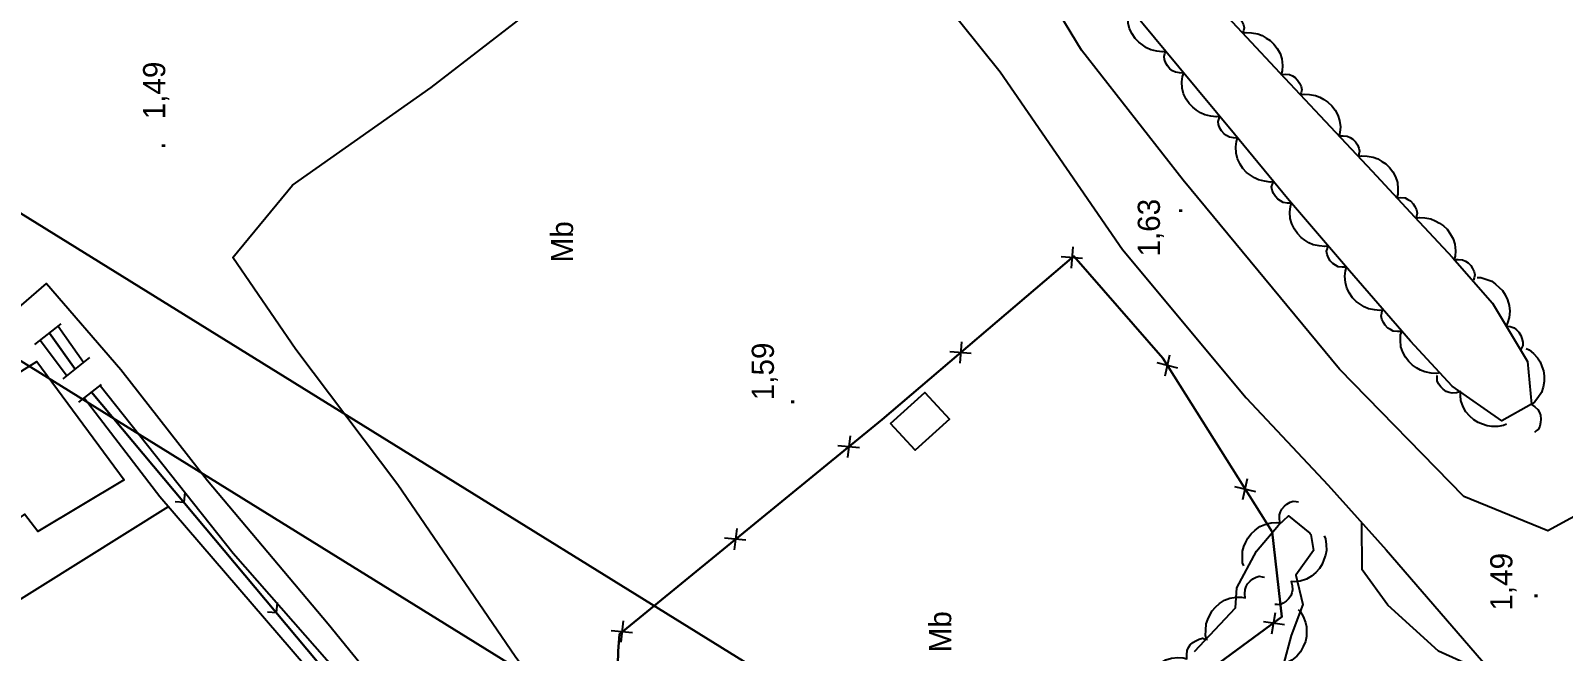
# Model space of a CAD drawing. Extents: x 747954 to 748544, y 4317181 to 4318208.
# Drawn here: x 748123.3 to 748227, y 4317248.1 to 4317290.1 of the extents above; entities that cross this region are included whole.
import ezdxf

# ---------------------------------------------------------------- set-up
doc = ezdxf.new("R2010")
doc.units = 0
doc.linetypes.add('DASHED', pattern=[0])
doc.layers.get('0').update_dxf_attribs({"linetype": 'CONTINUOUS'})
for name, color, linetype in [('1', 7, 'CONTINUOUS'), ('11', 7, 'CONTINUOUS'), ('2', 7, 'CONTINUOUS'), ('27', 7, 'CONTINUOUS'), ('36', 7, 'CONTINUOUS'), ('48', 7, 'CONTINUOUS'), ('51', 7, 'CONTINUOUS'), ('53', 7, 'CONTINUOUS'), ('8', 7, 'CONTINUOUS'), ('PATTERN_CLASS', 7, 'CONTINUOUS')]:
    doc.layers.add(name, color=color, linetype=linetype)

msp = doc.modelspace()

# ---------------------------------------------------------------- linework, layer by layer
at = {"layer": '1', "color": 0, "linetype": 'CONTINUOUS'}
for p, q in [((748194.48, 4317274.66), (748193.03, 4317274.76)), ((748193.83, 4317275.45), (748193.71, 4317274)), ((748125.17, 4317270.08), (748126.89, 4317267.63)), ((748125.72, 4317266.73), (748123.94, 4317269.11)), ((748186.95, 4317268.23), (748185.5, 4317268.33)), ((748186.3, 4317269.02), (748186.18, 4317267.57)), ((748200.94, 4317267.24), (748199.53, 4317267.58)), ((748200.07, 4317266.72), (748200.38, 4317268.14)), ((748178.75, 4317262.64), (748178.59, 4317261.19)), ((748179.38, 4317261.84), (748177.93, 4317261.97)), ((748206.22, 4317258.86), (748204.8, 4317259.2)), ((748205.34, 4317258.34), (748205.65, 4317259.76)), ((748171.08, 4317256.38), (748170.92, 4317254.93)), ((748171.71, 4317255.58), (748170.26, 4317255.71)), ((748207.3, 4317249.25), (748207.54, 4317250.69)), ((748163.41, 4317250.12), (748163.25, 4317248.67)), ((748206.72, 4317250.08), (748208.16, 4317249.88)), ((748164.04, 4317249.31), (748162.59, 4317249.45))]:
    msp.add_line(p, q, dxfattribs=at)
for points in [[(748163.06, 4317248.07), (748162.95, 4317243.44), (748170.23, 4317233.92), (748175.72, 4317227.19), (748188.04, 4317235.73), (748207.98, 4317250.39), (748207.31, 4317256.15), (748199.91, 4317267.91), (748193.89, 4317274.81), (748180.93, 4317263.75), (748163.15, 4317249.23), (748163.06, 4317248.07)], [(748120.12, 4317265.44), (748123.73, 4317267.68), (748129.64, 4317259.67), (748123.79, 4317256.17), (748122.88, 4317257.34), (748121.29, 4317256.17), (748118.73, 4317259.51), (748122.51, 4317262.41), (748120.2, 4317265.57)], [(748146.34, 4317241.88), (748132.04, 4317258.52), (748126.92, 4317265.2)], [(748128, 4317266.05), (748137, 4317254.71), (748147.41, 4317242.85)], [(748181.5, 4317263.48), (748183.82, 4317265.59), (748185.47, 4317263.78), (748183.15, 4317261.67), (748181.5, 4317263.48)]]:
    msp.add_lwpolyline(points, dxfattribs=at)
at = {"layer": '11', "color": 0, "linetype": 'DASHED'}
for points in [[(748302.24, 4317308.69), (748290.87, 4317300.58), (748276.68, 4317290.55), (748261.93, 4317279.38), (748246.07, 4317268.4), (748236.45, 4317261.92), (748225.96, 4317256.21), (748220.28, 4317258.54), (748211.88, 4317267.17), (748201.29, 4317279.96), (748194.41, 4317288.76), (748190.78, 4317294.75)], [(748179.65, 4317298.86), (748188.92, 4317287.28), (748197.18, 4317275.26), (748205.55, 4317265.23), (748211.11, 4317259.3), (748215.04, 4317254.92), (748221.9, 4317246.96), (748224.09, 4317244.38), (748225.41, 4317243.3), (748237.05, 4317251.9), (748251.46, 4317263.52), (748270.05, 4317277.96), (748282.5, 4317285.05), (748296.63, 4317294.02)], [(748186.84, 4317210.25), (748186.47, 4317210.64), (748180.63, 4317217.19), (748174.6, 4317224.34), (748168.4, 4317231.94), (748162.96, 4317238.37), (748156.1, 4317247.71), (748148.14, 4317259.34), (748141.24, 4317268.5), (748136.98, 4317274.73), (748141.03, 4317279.62), (748150.41, 4317286.23), (748164.54, 4317297.17)], [(748120.79, 4317269.87), (748124.37, 4317272.96), (748129.4, 4317267.13), (748135.27, 4317259.63), (748143.44, 4317249.92), (748151.19, 4317240.37), (748157.75, 4317232.46), (748165.16, 4317223.86), (748171.08, 4317216.69), (748176.67, 4317208.83), (748180.02, 4317204.53)]]:
    msp.add_lwpolyline(points, dxfattribs=at)
at = {"layer": '2', "color": 0, "linetype": 'CONTINUOUS'}
for p, q in [((748123.59, 4317268.84), (748125.37, 4317270.23)), ((748127.29, 4317267.96), (748125.49, 4317266.5)), ((748126.56, 4317264.92), (748128.1, 4317266.13))]:
    msp.add_line(p, q, dxfattribs=at)
at = {"layer": '27', "color": 0, "linetype": 'CONTINUOUS'}
for p, q in [((748124.58, 4317269.61), (748126.32, 4317267.17)), ((748127.43, 4317265.61), (748146.89, 4317242.37)), ((748133.69, 4317258.13), (748133.08, 4317258.19)), ((748133.69, 4317258.13), (748133.75, 4317258.84)), ((748139.95, 4317250.66), (748139.34, 4317250.71)), ((748139.95, 4317250.66), (748140.01, 4317251.36))]:
    msp.add_line(p, q, dxfattribs=at)
at = {"layer": '51', "color": 0, "linetype": 'CONTINUOUS'}
msp.add_line((748132.62, 4317257.84), (748056.81, 4317210.42), dxfattribs=at)
at = {"layer": '53', "color": 0, "linetype": 'CONTINUOUS'}
for points in [[(748201.4, 4317294.07), (748201.63, 4317294.12), (748201.99, 4317294.09), (748202.41, 4317294.03), (748202.7, 4317293.91), (748202.98, 4317293.75), (748203.25, 4317293.58), (748203.51, 4317293.34), (748203.73, 4317293.04), (748203.93, 4317292.71), (748204.05, 4317292.34), (748204.1, 4317291.9), (748204.08, 4317291.54), (748204.01, 4317291.3), (748204.29, 4317291.31), (748204.58, 4317291.28), (748204.78, 4317291.19), (748204.96, 4317291.09), (748205.14, 4317290.9), (748205.26, 4317290.71), (748205.37, 4317290.48), (748205.42, 4317290.27), (748205.37, 4317290.07), (748205.34, 4317289.92)], [(748200.11, 4317288.68), (748199.88, 4317288.64), (748199.51, 4317288.69), (748199.1, 4317288.78), (748198.82, 4317288.92), (748198.55, 4317289.11), (748198.29, 4317289.29), (748198.05, 4317289.55), (748197.85, 4317289.86), (748197.67, 4317290.21), (748197.58, 4317290.59), (748197.56, 4317291.02), (748197.61, 4317291.39), (748197.69, 4317291.62), (748197.41, 4317291.63), (748197.12, 4317291.68), (748196.93, 4317291.78), (748196.76, 4317291.9), (748196.6, 4317292.1), (748196.49, 4317292.29), (748196.4, 4317292.53), (748196.36, 4317292.74), (748196.42, 4317292.94), (748196.46, 4317293.09)], [(748205.33, 4317289.91), (748205.56, 4317289.96), (748205.92, 4317289.93), (748206.34, 4317289.87), (748206.63, 4317289.75), (748206.91, 4317289.58), (748207.18, 4317289.41), (748207.43, 4317289.17), (748207.66, 4317288.87), (748207.85, 4317288.53), (748207.97, 4317288.16), (748208.02, 4317287.73), (748207.99, 4317287.36), (748207.92, 4317287.12), (748208.2, 4317287.13), (748208.49, 4317287.1), (748208.69, 4317287.01), (748208.87, 4317286.91), (748209.04, 4317286.72), (748209.16, 4317286.53), (748209.27, 4317286.3), (748209.32, 4317286.08), (748209.27, 4317285.89), (748209.24, 4317285.73)], [(748203.76, 4317284.28), (748203.53, 4317284.24), (748203.16, 4317284.29), (748202.75, 4317284.38), (748202.47, 4317284.52), (748202.2, 4317284.7), (748201.94, 4317284.89), (748201.7, 4317285.14), (748201.49, 4317285.45), (748201.32, 4317285.8), (748201.23, 4317286.18), (748201.2, 4317286.62), (748201.25, 4317286.98), (748201.33, 4317287.21), (748201.05, 4317287.22), (748200.77, 4317287.27), (748200.58, 4317287.37), (748200.4, 4317287.49), (748200.24, 4317287.69), (748200.13, 4317287.88), (748200.04, 4317288.12), (748200, 4317288.33), (748200.06, 4317288.53), (748200.1, 4317288.68)], [(748209.24, 4317285.74), (748209.47, 4317285.79), (748209.84, 4317285.76), (748210.25, 4317285.7), (748210.54, 4317285.57), (748210.82, 4317285.41), (748211.09, 4317285.24), (748211.35, 4317285), (748211.57, 4317284.7), (748211.76, 4317284.36), (748211.88, 4317283.99), (748211.93, 4317283.56), (748211.9, 4317283.19), (748211.84, 4317282.95), (748212.11, 4317282.96), (748212.4, 4317282.93), (748212.6, 4317282.84), (748212.78, 4317282.73), (748212.96, 4317282.55), (748213.08, 4317282.36), (748213.18, 4317282.13), (748213.23, 4317281.91), (748213.18, 4317281.72), (748213.15, 4317281.56)], [(748207.4, 4317279.87), (748207.17, 4317279.83), (748206.8, 4317279.88), (748206.39, 4317279.97), (748206.11, 4317280.11), (748205.84, 4317280.29), (748205.58, 4317280.48), (748205.34, 4317280.74), (748205.14, 4317281.05), (748204.97, 4317281.4), (748204.88, 4317281.78), (748204.86, 4317282.21), (748204.9, 4317282.58), (748204.98, 4317282.81), (748204.71, 4317282.82), (748204.42, 4317282.87), (748204.23, 4317282.97), (748204.06, 4317283.09), (748203.89, 4317283.29), (748203.78, 4317283.48), (748203.69, 4317283.72), (748203.66, 4317283.94), (748203.72, 4317284.13), (748203.76, 4317284.28)], [(748213.15, 4317281.57), (748213.38, 4317281.61), (748213.75, 4317281.59), (748214.16, 4317281.52), (748214.46, 4317281.4), (748214.73, 4317281.23), (748215, 4317281.06), (748215.26, 4317280.82), (748215.48, 4317280.52), (748215.67, 4317280.18), (748215.79, 4317279.81), (748215.83, 4317279.37), (748215.81, 4317279.01), (748215.74, 4317278.77), (748216.02, 4317278.78), (748216.31, 4317278.75), (748216.5, 4317278.65), (748216.68, 4317278.55), (748216.86, 4317278.36), (748216.98, 4317278.17), (748217.08, 4317277.94), (748217.13, 4317277.73), (748217.08, 4317277.53), (748217.05, 4317277.38)], [(748211.1, 4317275.5), (748210.87, 4317275.46), (748210.5, 4317275.51), (748210.09, 4317275.59), (748209.8, 4317275.72), (748209.53, 4317275.9), (748209.27, 4317276.08), (748209.03, 4317276.34), (748208.82, 4317276.64), (748208.64, 4317276.99), (748208.54, 4317277.37), (748208.51, 4317277.8), (748208.55, 4317278.17), (748208.63, 4317278.4), (748208.35, 4317278.4), (748208.06, 4317278.45), (748207.87, 4317278.55), (748207.7, 4317278.66), (748207.53, 4317278.86), (748207.41, 4317279.05), (748207.32, 4317279.28), (748207.28, 4317279.5), (748207.34, 4317279.69), (748207.38, 4317279.85)], [(748217.05, 4317277.38), (748217.28, 4317277.42), (748217.64, 4317277.4), (748218.06, 4317277.33), (748218.35, 4317277.21), (748218.63, 4317277.04), (748218.9, 4317276.87), (748219.15, 4317276.63), (748219.37, 4317276.33), (748219.57, 4317275.99), (748219.68, 4317275.62), (748219.73, 4317275.18), (748219.7, 4317274.82), (748219.64, 4317274.58), (748219.91, 4317274.59), (748220.2, 4317274.56), (748220.4, 4317274.47), (748220.58, 4317274.36), (748220.75, 4317274.17), (748220.87, 4317273.98), (748220.98, 4317273.75), (748221.03, 4317273.54), (748220.98, 4317273.34), (748220.94, 4317273.19)], [(748214.84, 4317271.18), (748214.61, 4317271.14), (748214.24, 4317271.18), (748213.83, 4317271.25), (748213.54, 4317271.39), (748213.27, 4317271.56), (748213.01, 4317271.74), (748212.76, 4317272), (748212.55, 4317272.3), (748212.37, 4317272.65), (748212.27, 4317273.02), (748212.23, 4317273.46), (748212.27, 4317273.82), (748212.35, 4317274.06), (748212.07, 4317274.06), (748211.78, 4317274.1), (748211.59, 4317274.2), (748211.41, 4317274.31), (748211.24, 4317274.5), (748211.13, 4317274.7), (748211.03, 4317274.93), (748210.99, 4317275.15), (748211.05, 4317275.34), (748211.09, 4317275.49)], [(748221.19, 4317273.36), (748221.43, 4317273.36), (748221.78, 4317273.26), (748222.17, 4317273.11), (748222.43, 4317272.92), (748222.67, 4317272.7), (748222.9, 4317272.48), (748223.09, 4317272.19), (748223.25, 4317271.85), (748223.36, 4317271.48), (748223.4, 4317271.09), (748223.35, 4317270.66), (748223.25, 4317270.3), (748223.14, 4317270.08), (748223.41, 4317270.04), (748223.69, 4317269.95), (748223.86, 4317269.82), (748224.01, 4317269.67), (748224.14, 4317269.45), (748224.22, 4317269.24), (748224.28, 4317268.99), (748224.28, 4317268.77), (748224.19, 4317268.59), (748224.12, 4317268.45)], [(748218.66, 4317266.92), (748218.43, 4317266.87), (748218.07, 4317266.9), (748217.65, 4317266.97), (748217.36, 4317267.09), (748217.08, 4317267.26), (748216.81, 4317267.43), (748216.56, 4317267.67), (748216.34, 4317267.97), (748216.15, 4317268.31), (748216.03, 4317268.68), (748215.99, 4317269.12), (748216.01, 4317269.48), (748216.08, 4317269.72), (748215.8, 4317269.71), (748215.51, 4317269.74), (748215.32, 4317269.84), (748215.14, 4317269.94), (748214.96, 4317270.13), (748214.84, 4317270.32), (748214.74, 4317270.55), (748214.69, 4317270.77), (748214.74, 4317270.96), (748214.77, 4317271.12)], [(748224.5, 4317268.57), (748224.71, 4317268.47), (748224.99, 4317268.23), (748225.28, 4317267.93), (748225.44, 4317267.65), (748225.56, 4317267.35), (748225.67, 4317267.05), (748225.72, 4317266.7), (748225.72, 4317266.33), (748225.66, 4317265.94), (748225.53, 4317265.58), (748225.3, 4317265.21), (748225.06, 4317264.93), (748224.86, 4317264.78), (748225.09, 4317264.62), (748225.3, 4317264.42), (748225.4, 4317264.23), (748225.48, 4317264.04), (748225.5, 4317263.78), (748225.48, 4317263.55), (748225.43, 4317263.31), (748225.34, 4317263.11), (748225.18, 4317262.98), (748225.06, 4317262.88)], [(748223.17, 4317263.43), (748222.96, 4317263.34), (748222.59, 4317263.29), (748222.17, 4317263.27), (748221.86, 4317263.33), (748221.55, 4317263.43), (748221.26, 4317263.55), (748220.96, 4317263.73), (748220.68, 4317263.98), (748220.42, 4317264.27), (748220.23, 4317264.61), (748220.09, 4317265.03), (748220.05, 4317265.39), (748220.06, 4317265.64), (748219.79, 4317265.57), (748219.5, 4317265.54), (748219.29, 4317265.59), (748219.1, 4317265.66), (748218.88, 4317265.81), (748218.73, 4317265.97), (748218.58, 4317266.17), (748218.48, 4317266.37), (748218.49, 4317266.57), (748218.49, 4317266.73)], [(748205.39, 4317253.84), (748205.31, 4317254.06), (748205.3, 4317254.42), (748205.31, 4317254.84), (748205.4, 4317255.15), (748205.53, 4317255.44), (748205.67, 4317255.73), (748205.89, 4317256.01), (748206.16, 4317256.27), (748206.47, 4317256.5), (748206.83, 4317256.65), (748207.25, 4317256.75), (748207.62, 4317256.77), (748207.86, 4317256.73), (748207.82, 4317257), (748207.82, 4317257.29), (748207.89, 4317257.5), (748207.97, 4317257.69), (748208.14, 4317257.89), (748208.31, 4317258.03), (748208.53, 4317258.16), (748208.74, 4317258.23), (748208.94, 4317258.21), (748209.09, 4317258.19)], [(748210.83, 4317255.88), (748210.92, 4317255.67), (748210.97, 4317255.3), (748210.99, 4317254.88), (748210.92, 4317254.57), (748210.82, 4317254.27), (748210.7, 4317253.97), (748210.52, 4317253.67), (748210.27, 4317253.39), (748209.97, 4317253.14), (748209.63, 4317252.95), (748209.22, 4317252.82), (748208.85, 4317252.77), (748208.61, 4317252.79), (748208.67, 4317252.52), (748208.7, 4317252.23), (748208.65, 4317252.02), (748208.58, 4317251.82), (748208.43, 4317251.61), (748208.27, 4317251.45), (748208.06, 4317251.31), (748207.86, 4317251.21), (748207.66, 4317251.22), (748207.5, 4317251.23)], [(748202.88, 4317248.91), (748202.81, 4317249.14), (748202.82, 4317249.5), (748202.85, 4317249.92), (748202.96, 4317250.22), (748203.1, 4317250.51), (748203.26, 4317250.79), (748203.48, 4317251.06), (748203.76, 4317251.3), (748204.09, 4317251.52), (748204.45, 4317251.66), (748204.88, 4317251.73), (748205.25, 4317251.73), (748205.49, 4317251.68), (748205.46, 4317251.96), (748205.48, 4317252.25), (748205.55, 4317252.45), (748205.65, 4317252.63), (748205.83, 4317252.82), (748206.01, 4317252.96), (748206.23, 4317253.08), (748206.44, 4317253.14), (748206.64, 4317253.1), (748206.79, 4317253.08)], [(748209.08, 4317250.9), (748209.24, 4317250.74), (748209.41, 4317250.41), (748209.57, 4317250.02), (748209.63, 4317249.71), (748209.63, 4317249.39), (748209.63, 4317249.07), (748209.56, 4317248.72), (748209.42, 4317248.38), (748209.24, 4317248.03), (748208.98, 4317247.74), (748208.64, 4317247.47), (748208.32, 4317247.3), (748208.08, 4317247.23), (748208.24, 4317247), (748208.36, 4317246.74), (748208.39, 4317246.52), (748208.39, 4317246.31), (748208.33, 4317246.06), (748208.23, 4317245.86), (748208.09, 4317245.65), (748207.94, 4317245.49), (748207.74, 4317245.43), (748207.59, 4317245.38)], [(748198.74, 4317244.97), (748198.69, 4317245.19), (748198.72, 4317245.56), (748198.78, 4317245.98), (748198.91, 4317246.27), (748199.08, 4317246.55), (748199.25, 4317246.81), (748199.49, 4317247.07), (748199.79, 4317247.29), (748200.13, 4317247.48), (748200.5, 4317247.59), (748200.94, 4317247.64), (748201.3, 4317247.61), (748201.54, 4317247.55), (748201.53, 4317247.82), (748201.56, 4317248.11), (748201.66, 4317248.31), (748201.76, 4317248.49), (748201.95, 4317248.66), (748202.14, 4317248.78), (748202.37, 4317248.89), (748202.59, 4317248.94), (748202.78, 4317248.89), (748202.94, 4317248.85)]]:
    msp.add_lwpolyline(points, dxfattribs=at)
at = {"layer": '8', "color": 0, "linetype": 'DASHED'}
msp.add_lwpolyline([(748229.34, 4317200), (748229.12, 4317200.46), (748226.95, 4317202.23), (748223.2, 4317203.86), (748219.38, 4317207.52), (748216.39, 4317212.81), (748218.01, 4317218.17), (748221.4, 4317221.38), (748223.88, 4317223.73), (748225.76, 4317225.53), (748226.96, 4317227.4), (748227.24, 4317231.36), (748226.77, 4317235.96), (748225.86, 4317239.71), (748224.73, 4317243.12), (748221.71, 4317246.64), (748218.58, 4317248.08), (748215.15, 4317251.19), (748213.41, 4317253.58), (748213.38, 4317256.78)], dxfattribs=at)
at = {"layer": 'PATTERN_CLASS', "color": 0, "linetype": 'CONTINUOUS'}
for p, q in [((748126.32, 4317267.17), (748124.58, 4317269.61)), ((748146.89, 4317242.37), (748127.43, 4317265.61))]:
    msp.add_line(p, q, dxfattribs=at)
for points in [[(748204.29, 4317291.02), (748207.5, 4317287.59), (748210.55, 4317284.34), (748214.08, 4317280.57), (748216.95, 4317277.48), (748219.51, 4317274.73), (748222.22, 4317271.64), (748224.59, 4317267.67), (748224.87, 4317264.8), (748222.85, 4317263.66), (748219.5, 4317266.02), (748216.68, 4317269.06), (748212.55, 4317273.81), (748208.35, 4317278.71), (748204.76, 4317283.07), (748200.99, 4317287.61), (748197.71, 4317291.58)], [(748163.06, 4317248.07), (748163.15, 4317249.23), (748180.93, 4317263.75), (748193.89, 4317274.81), (748199.91, 4317267.91), (748207.31, 4317256.15), (748207.98, 4317250.39), (748188.04, 4317235.73), (748175.72, 4317227.19), (748170.23, 4317233.92), (748162.95, 4317243.44), (748163.06, 4317248.07)], [(748202.06, 4317248.04), (748204.84, 4317251), (748204.92, 4317252.36), (748206.25, 4317254.85), (748207.74, 4317256.6), (748208.41, 4317257.23), (748209.86, 4317256.06)], [(748209.86, 4317256.06), (748209.94, 4317255.98), (748210.12, 4317254.89), (748208.92, 4317253.21), (748209.38, 4317251.23), (748208.6, 4317249.13), (748208.08, 4317247.19)]]:
    msp.add_lwpolyline(points, dxfattribs=at)

# ---------------------------------------------------------------- texts
at = {"layer": '36', "color": 0, "linetype": 'CONTINUOUS'}
for p in [(748160.01, 4317274.39), (748185.6, 4317247.99)]:
    msp.add_text('Mb', height=1.5, rotation=90, dxfattribs=at).set_placement(p)
at = {"layer": '48', "color": 0, "linetype": 'CONTINUOUS'}
for s, p in [(' 1,49', (748132.41, 4317283.52)), ('.', (748132.41, 4317282.02)), (' 1,63', (748199.72, 4317274.23)), ('.', (748201.24, 4317277.61)), (' 1,59', (748173.6, 4317264.5)), ('.', (748174.99, 4317264.67)), (' 1,49', (748223.57, 4317250.26)), ('.', (748225.29, 4317251.54))]:
    msp.add_text(s, height=1.5, rotation=90, dxfattribs=at).set_placement(p)

# ---------------------------------------------------------------- meshes
at = {"color": 0, "linetype": 'CONTINUOUS'}
mesh = msp.add_polyface(dxfattribs=at)
corners = [(747954.5, 4317181), (747954.5, 4317181), (747954.5, 4317371.96), (748262.5, 4317181), (747954.5, 4317546.49), (748544, 4317181), (747954.5, 4318207.5), (748544, 4317842.01), (748544, 4318207.5)]
mesh.append_faces([[corners[k] for k in face] for face in [(0, 1, 3, 2), (2, 3, 5, 4), (4, 5, 7, 6), (6, 7, 8, 8)]], dxfattribs={"vtx0": -1, "vtx2": -1, "color": 0})
mesh = msp.add_polyface(dxfattribs=at)
corners = [(747964.5, 4317191), (747964.5, 4317191), (747964.5, 4317375.76), (748262.5, 4317191), (747964.5, 4317544.09), (748534, 4317191), (747964.5, 4318011), (748534, 4317657.91), (748262.5, 4318011), (748534, 4317842.67), (748534, 4318011)]
mesh.append_faces([[corners[k] for k in face] for face in [(0, 1, 3, 2), (2, 3, 5, 4), (4, 5, 7, 6), (6, 7, 9, 8), (8, 9, 10, 10)]], dxfattribs={"vtx0": -1, "vtx2": -1, "color": 0})

doc.saveas('drawing.dxf')
